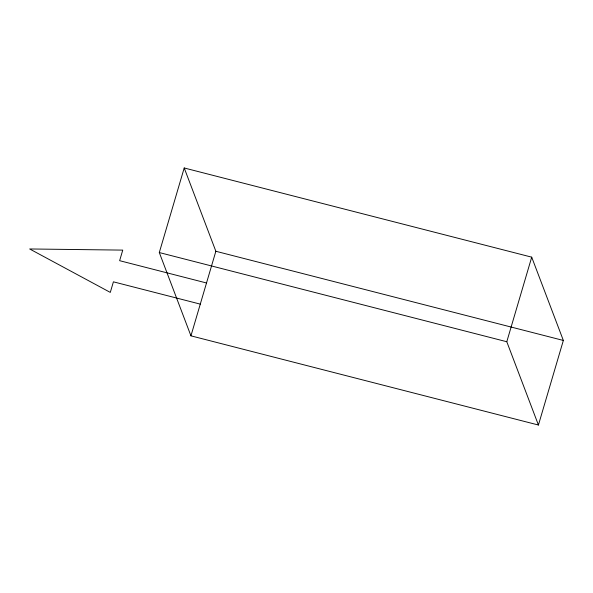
<?xml version="1.0" encoding="UTF-8"?>
<svg xmlns="http://www.w3.org/2000/svg" width="593" height="593" viewBox="0 0 593 593"><rect width="100%" height="100%" fill="white"/><g stroke="black" fill="none" stroke-linecap="round" stroke-linejoin="round"><path stroke-width="0.89" d="M159.302 252.551L184.215 167.975L531.713 257.162L563.35 340.449L538.429 425.025L190.939 335.838L159.302 252.551L506.793 341.731L538.429 425.025M190.939 335.838L215.859 251.269L184.215 167.975M506.793 341.731L531.713 257.162M215.859 251.269L563.35 340.449M206.512 282.98L119.638 260.683L122.751 250.113L29.65 248.964L110.291 292.401L113.411 281.831L200.286 304.127"/></g></svg>
